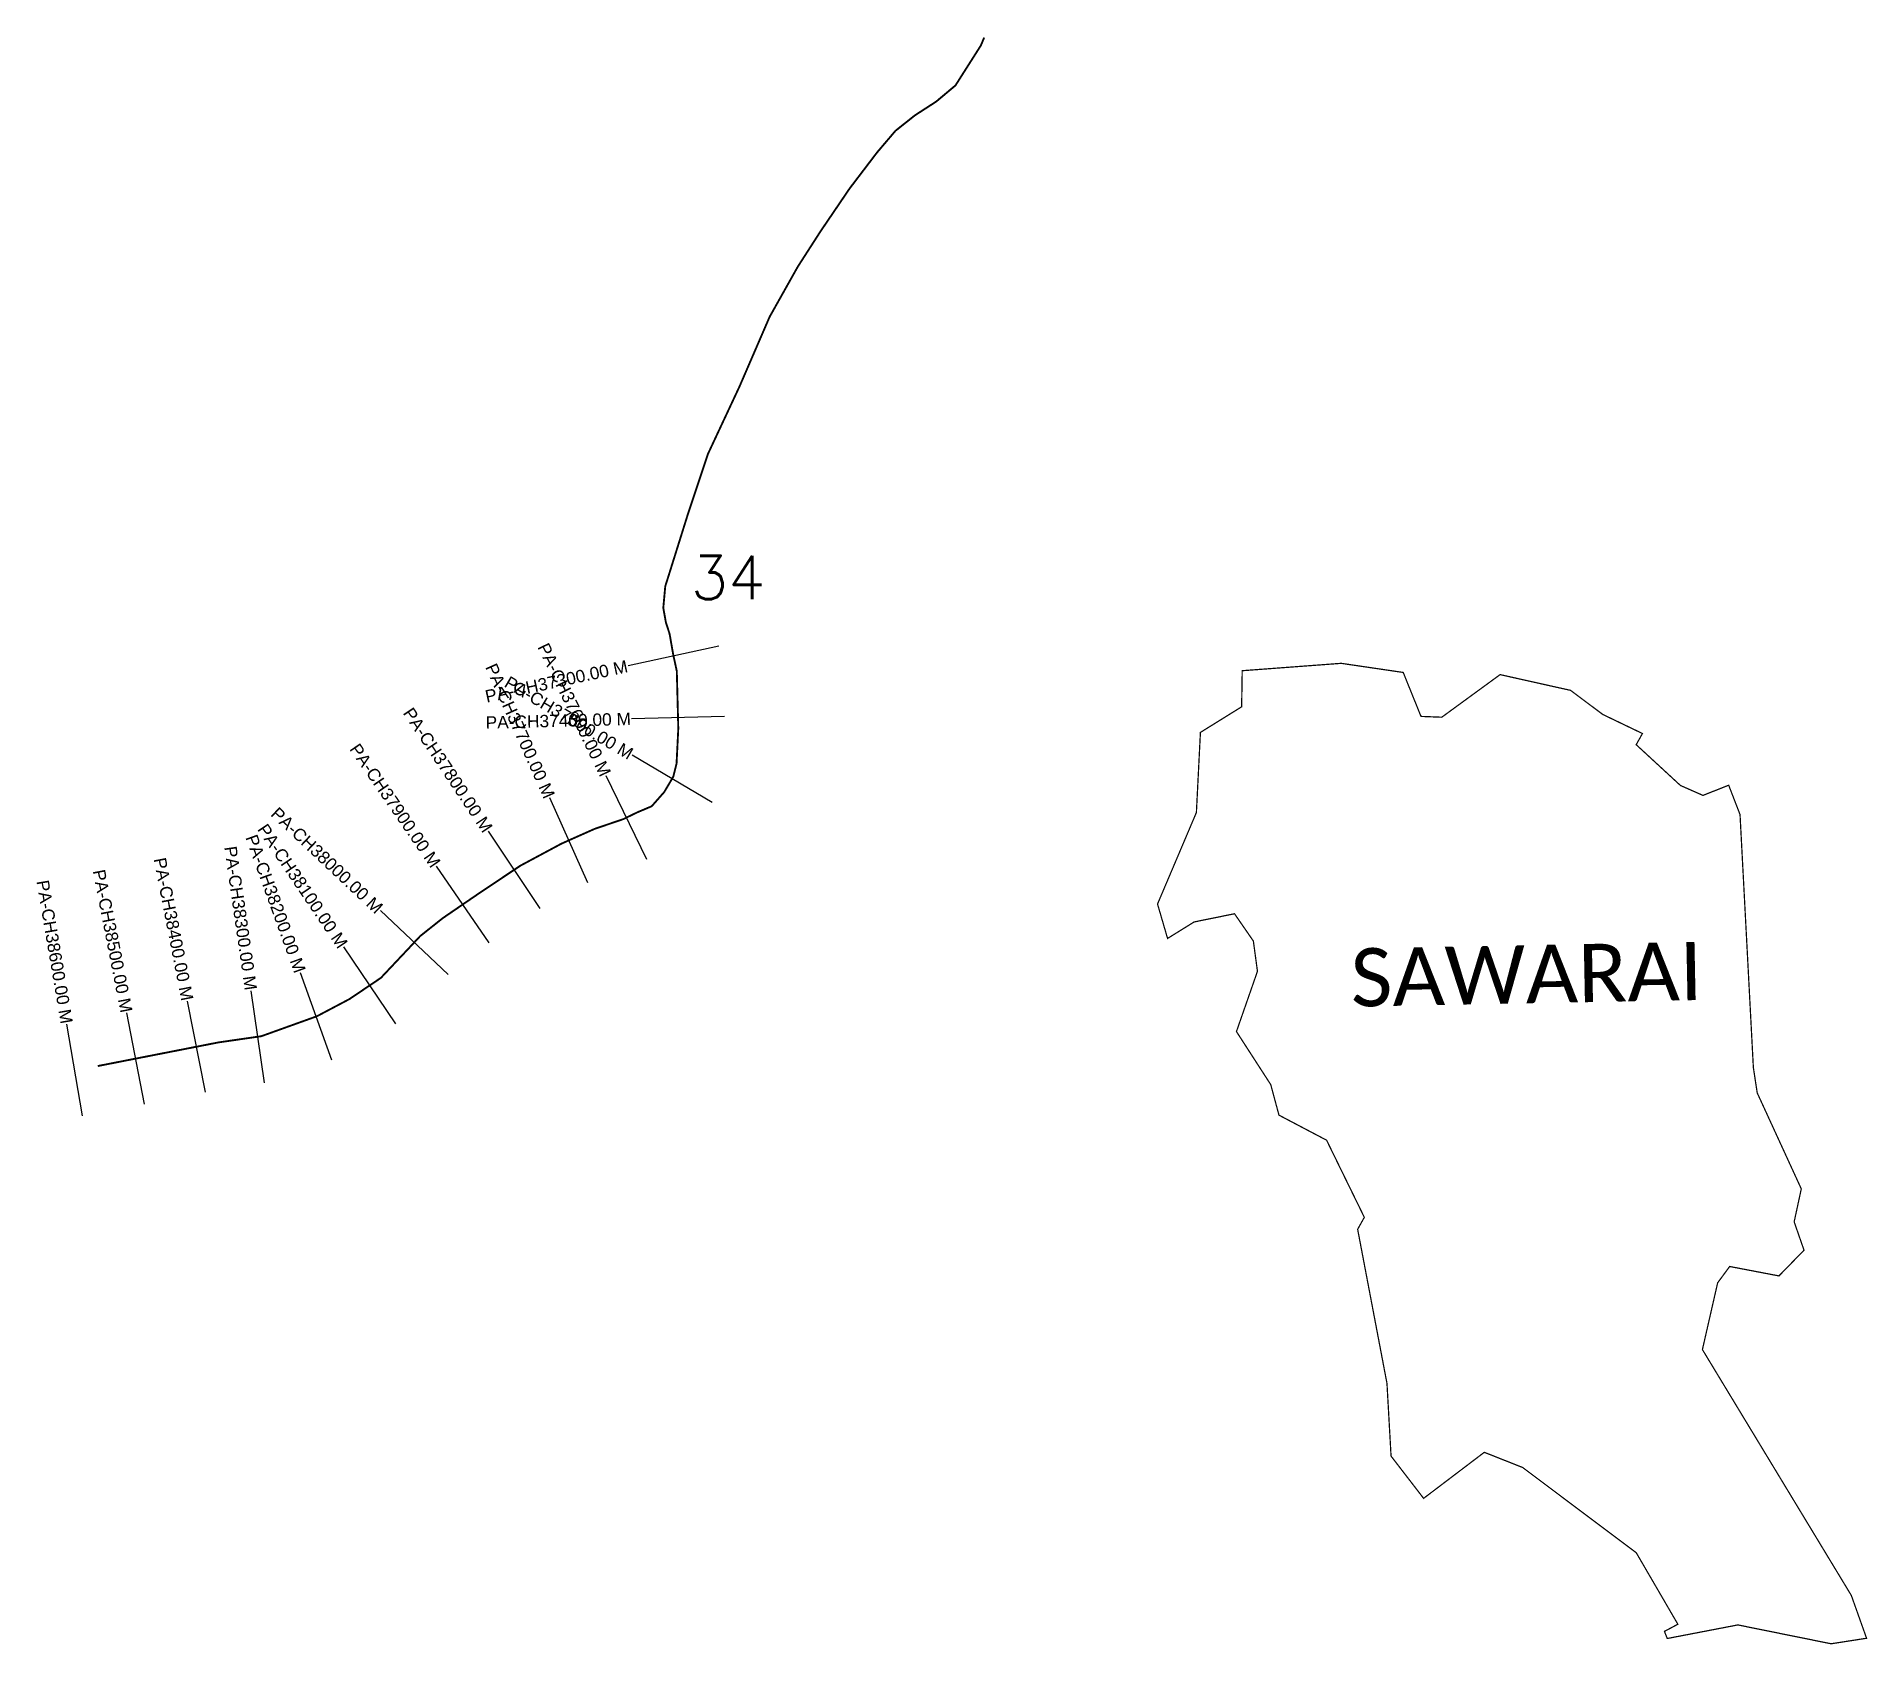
# Model space of a CAD drawing. Header units: metres. Extents: x 255315 to 258268, y 2195351 to 2197944.
import ezdxf
from ezdxf.enums import TextEntityAlignment as Align

# ---------------------------------------------------------------- set-up
doc = ezdxf.new("R2010")
doc.units = ezdxf.units.M
for name, color, linetype in [('CS', 134, 'Continuous'), ('CSMark', 6, 'Continuous'), ('NATURALLY PROTECTED', 3, 'Continuous'), ('VILLAGE NAME', 250, 'Continuous')]:
    doc.layers.add(name, color=color, linetype=linetype)
doc.styles.add('DynamicDimensions', font='arial.ttf')
doc.styles.get("Standard").update_dxf_attribs({"font": 'simplex.shx'})

msp = doc.modelspace()

# ---------------------------------------------------------------- linework, layer by layer
at = {"color": 6, "const_width": 2, "flags": 128}
msp.add_lwpolyline([(257259.6, 2196921.4), (257419.3, 2196933.3), (257519.3, 2196918.6), (257548, 2196847.7), (257581.5, 2196846.4), (257675.6, 2196915.1), (257789.3, 2196889.7), (257841.1, 2196850.9), (257905.2, 2196820.1), (257895.1, 2196802.1), (257966.5, 2196736.3), (258002.8, 2196720.3), (258044.3, 2196736.7), (258062.6, 2196689.4), (258084.1, 2196281.4), (258090.3, 2196240.5), (258161.4, 2196085.7), (258149.9, 2196032.5), (258165.8, 2195986.8), (258125.4, 2195945.3), (258045.9, 2195960.5), (258026.5, 2195934.2), (258001.9, 2195826.5), (258242.1, 2195430), (258266.7, 2195360.9), (258209.6, 2195352), (258059.1, 2195382.4), (257945.2, 2195360.5), (257940.7, 2195372), (257962.3, 2195383.5), (257895.2, 2195498.8), (257712, 2195636.3), (257650.1, 2195660.8), (257552.2, 2195586.5), (257499.7, 2195654.7), (257493.1, 2195772), (257445.8, 2196020.5), (257456.6, 2196039.8), (257395.7, 2196164.2), (257318.9, 2196204.6), (257305.6, 2196253.9), (257250.3, 2196339.4), (257284.2, 2196436.6), (257277.6, 2196485.4), (257247.2, 2196529.4), (257182.1, 2196516.2), (257139.2, 2196489.6), (257123, 2196545.1), (257185.7, 2196692.7), (257192.2, 2196821.9), (257258.7, 2196863.2), (257259.6, 2196921.4)], dxfattribs=at)
at = {"layer": 'CS'}
for p, q in [((256415.6, 2196961), (256269, 2196929.3)), ((256424.5, 2196847.7), (256274.6, 2196843.8)), ((256404.4, 2196708.8), (256275.4, 2196785.2)), ((256299, 2196616.9), (256233.8, 2196752)), ((256203.9, 2196579.3), (256143, 2196716.3)), ((256127.1, 2196538), (256043.9, 2196662.8)), ((256045, 2196482.7), (255960.2, 2196606.4)), ((255978.6, 2196431.6), (255869.4, 2196534.5)), ((255894.3, 2196351.8), (255810.3, 2196476)), ((255791.4, 2196293.2), (255740.6, 2196434.3)), ((255682.3, 2196256.8), (255661, 2196405.3)), ((255489.2, 2196222.2), (255460.4, 2196369.4)), ((255587.4, 2196241.4), (255558.6, 2196388.6)), ((255389.1, 2196203.6), (255363.9, 2196351.5))]:
    msp.add_line(p, q, dxfattribs=at)
at = {"layer": 'NATURALLY PROTECTED', "const_width": 3, "flags": 128}
msp.add_lwpolyline([(256843.4, 2197942.6), (256838.1, 2197929.9), (256797.1, 2197865.4), (256766.1, 2197839.4), (256731.8, 2197817.2), (256700.4, 2197792.3), (256670.7, 2197757.4), (256626.4, 2197699.2), (256579, 2197629.4), (256542.8, 2197573.1), (256497.4, 2197492.3), (256448.7, 2197379.7), (256397.8, 2197270.9), (256365.6, 2197174.3), (256332.7, 2197069.3), (256329, 2197057.7), (256325.8, 2197022.6), (256330, 2196999.3), (256336, 2196980.7), (256341.7, 2196948), (256347.6, 2196920.6), (256350, 2196828.1), (256347.2, 2196771.6), (256342, 2196750.6), (256327.3, 2196725.7), (256307.1, 2196702.8), (256283.5, 2196692.8), (256261.5, 2196682.1), (256214.8, 2196666.2), (256161.6, 2196642.5), (256095.4, 2196607), (256033.3, 2196565.6), (255970.2, 2196522.4), (255933.8, 2196493.5), (255913.2, 2196471.5), (255870.3, 2196426), (255819.6, 2196391.8), (255767.1, 2196364.1), (255677.4, 2196331.9), (255608.3, 2196321.9), (255413.6, 2196283.8)], dxfattribs=at)

# ---------------------------------------------------------------- texts
at = {"insert": (256370.1, 2197106.7), "char_height": 70, "attachment_point": 1}
msp.add_mtext_dynamic_manual_height_columns('34', width=95.172, gutter_width=1, heights=[0], dxfattribs=at)
at = {"layer": 'CSMark', "style": 'DynamicDimensions'}
for s, rotation, p in [('PA-CH37600.00 M', 295.7648, (256233.3, 2196752.9)), ('PA-CH37300.00 M', 12.2094, (256268, 2196929.1)), ('PA-CH37700.00 M', 293.9835, (256142.6, 2196717.2)), ('PA-CH37500.00 M', 329.3634, (256274.5, 2196785.7)), ('PA-CH37800.00 M', 303.6848, (256043.4, 2196663.6)), ('PA-CH37400.00 M', 1.4832, (256273.6, 2196843.8)), ('PA-CH37900.00 M', 304.4175, (255959.6, 2196607.2)), ('PA-CH38000.00 M', 316.7152, (255868.7, 2196535.1)), ('PA-CH38100.00 M', 304.0493, (255809.8, 2196476.9)), ('PA-CH38300.00 M', 278.1696, (255660.8, 2196406.3)), ('PA-CH38200.00 M', 289.7953, (255740.3, 2196435.3)), ('PA-CH38400.00 M', 281.0725, (255558.4, 2196389.6)), ('PA-CH38600.00 M', 279.6554, (255363.8, 2196352.4)), ('PA-CH38500.00 M', 281.0725, (255460.2, 2196370.4))]:
    msp.add_text(s, height=20, rotation=rotation, dxfattribs=at).set_placement(p, align=Align.MIDDLE_RIGHT)
at = {"layer": 'VILLAGE NAME', "insert": (257433.6, 2196473.3), "char_height": 93.851, "attachment_point": 1, "rotation": 1.1028}
msp.add_mtext_dynamic_manual_height_columns('{\\fCalibri|b0|i0|c0|p34;SAWARAI}', width=627.348, gutter_width=469.3, heights=[0], dxfattribs=at)
msp.add_mtext_dynamic_manual_height_columns('{\\fCalibri|b0|i0|c0|p34;SAWARAI}', width=627.348, gutter_width=469.3, heights=[0], dxfattribs=at)

doc.saveas('drawing.dxf')
